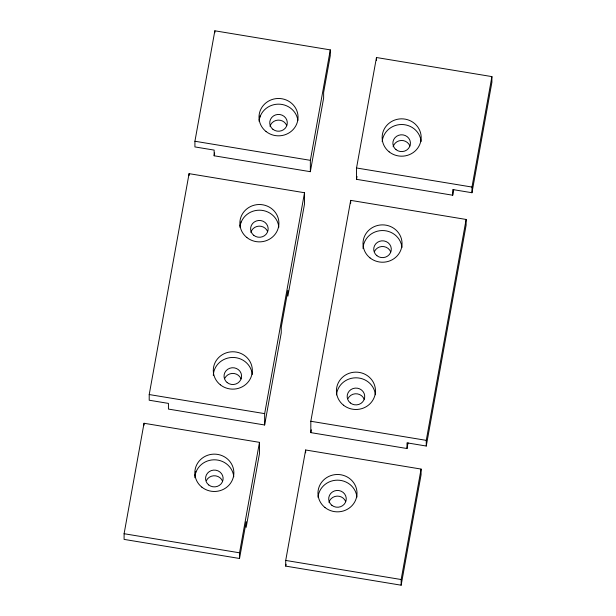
<?xml version="1.0" encoding="UTF-8"?>
<svg xmlns="http://www.w3.org/2000/svg" width="616" height="616" viewBox="0 0 616 616"><rect width="100%" height="100%" fill="white"/><g stroke="black" fill="none" stroke-linecap="round" stroke-linejoin="round"><path stroke-width="0.92" d="M124.101 533.718L124.093 539.393L239.532 558.481L246.177 521.66L246.169 527.335L259.452 453.707L259.475 442.35L144.036 423.269L124.101 533.718L239.539 552.806L239.532 558.481M144.029 425.156L144.036 423.269M149.218 394.548L149.203 400.223L168.445 403.403L168.438 409.078L264.634 424.986L281.243 332.948L281.25 327.273L287.895 290.452L287.888 296.127L304.497 204.089L304.52 192.739L189.081 173.65L149.218 394.548L264.657 413.636L264.634 424.986M189.074 175.537L189.081 173.65M194.925 141.249L194.918 146.924L214.152 150.104L214.145 155.786L310.341 171.687L323.631 98.052L323.639 92.377L330.284 55.563L330.291 49.888L214.853 30.8L194.925 141.249L310.364 160.337L310.341 171.687M214.853 32.694L214.853 30.8M285.709 566.112L285.716 560.437L305.651 449.988L421.082 469.076L421.075 474.751L401.147 585.2L285.709 566.112L286.047 564.225M305.644 452.822L305.651 449.988M310.81 432.625L310.826 421.267L350.689 200.369L466.127 219.458L466.12 225.133L426.257 446.03L407.022 442.85L407.007 448.525L310.81 432.625L311.319 429.806M350.689 203.211L350.689 200.369M356.518 179.325L356.541 167.976L376.468 57.519L491.907 76.607L491.899 82.282L471.964 192.731L452.729 189.551L452.714 195.226L356.518 179.325L357.026 176.492M376.461 60.36L376.468 57.519M401.147 585.2L401.155 579.525L421.082 469.076M426.257 446.03L426.264 440.355L466.127 219.458M471.964 192.731L471.979 187.056L491.907 76.607M214.145 155.786L214.653 152.953M195.103 475.298L195.773 471.556M240.14 225.687L240.817 221.937M259.274 119.65L259.96 115.877M239.539 552.806L259.475 442.35M264.657 413.636L304.52 192.739M310.364 160.337L330.291 49.888M407.007 448.525L408.031 442.858M452.714 195.226L453.738 189.566M356.541 167.976L471.979 187.056M310.826 421.267L426.264 440.355M285.716 560.437L401.155 579.525M328.967 502.371A8.786 8.408 0.1 0 1 345.707 501.617M318.018 497.274A19.527 18.68 0.1 0 1 337.406 480.164A19.527 18.68 0.1 0 1 356.918 497.151M239.924 227.296A19.527 18.68 0.1 0 1 259.313 210.187A19.527 18.68 0.1 0 1 278.825 227.173M250.881 232.394A8.786 8.408 0.1 0 1 267.621 231.639M213.298 375.383A19.527 18.68 0.1 0 1 232.317 357.457A19.527 18.68 0.1 0 1 252.252 374.443M224.825 378.278A8.786 8.408 0.1 0 1 241.041 378.909M194.833 477.731A19.527 18.68 0.1 0 1 213.844 459.805A19.527 18.68 0.1 0 1 233.78 476.792M206.352 480.634A8.786 8.408 0.1 0 1 222.576 481.258M393.147 146.724A8.786 8.408 0.1 0 1 409.886 145.969M382.197 141.626A19.527 18.68 0.1 0 1 401.586 124.509A19.527 18.68 0.1 0 1 421.098 141.503M259.059 121.267A19.527 18.68 0.1 0 1 278.024 104.158A19.527 18.68 0.1 0 1 297.867 120.336M270.008 126.365A8.786 8.408 0.1 0 1 286.748 125.61M374.528 251.374A8.786 8.408 0.1 0 1 390.752 251.998M363.009 248.471A19.527 18.68 0.1 0 1 382.02 230.553A19.527 18.68 0.1 0 1 401.963 247.532M336.49 394.925A19.527 18.68 0.1 0 1 355.879 377.808A19.527 18.68 0.1 0 1 375.39 394.802M347.955 398.644A8.786 8.408 0.1 0 1 364.179 399.268M324.986 507.515A19.527 18.68 0.1 0 0 356.726 496.35A19.527 18.68 0.1 0 0 330.738 475.637A19.527 18.68 0.1 0 0 324.986 507.515M331.847 505.297A8.786 8.408 0.1 0 0 346.13 500.277A8.786 8.408 0.1 0 0 334.442 490.952A8.786 8.408 0.1 0 0 331.847 505.297M246.893 237.545A19.527 18.68 0.1 0 0 278.632 226.372A19.527 18.68 0.1 0 0 252.652 205.659A19.527 18.68 0.1 0 0 246.893 237.545M253.761 235.327A8.786 8.408 0.1 0 0 268.037 230.299A8.786 8.408 0.1 0 0 256.348 220.975A8.786 8.408 0.1 0 0 253.761 235.327M220.32 384.808A19.527 18.68 0.1 0 0 252.06 373.635A19.527 18.68 0.1 0 0 226.072 352.922A19.527 18.68 0.1 0 0 220.32 384.808M227.189 382.59A8.786 8.408 0.1 0 0 241.464 377.562A8.786 8.408 0.1 0 0 229.776 368.245A8.786 8.408 0.1 0 0 227.189 382.59M201.855 487.156A19.527 18.68 0.1 0 0 233.587 475.991A19.527 18.68 0.1 0 0 207.607 455.278A19.527 18.68 0.1 0 0 201.855 487.156M208.716 484.938A8.786 8.408 0.1 0 0 223 479.918A8.786 8.408 0.1 0 0 211.303 470.593A8.786 8.408 0.1 0 0 208.716 484.938M389.166 151.867A19.527 18.68 0.1 0 0 420.897 140.702A19.527 18.68 0.1 0 0 394.918 119.981A19.527 18.68 0.1 0 0 389.166 151.867M396.026 149.649A8.786 8.408 0.1 0 0 410.31 144.621A8.786 8.408 0.1 0 0 398.614 135.304A8.786 8.408 0.1 0 0 396.026 149.649M266.027 131.508A19.527 18.68 0.1 0 0 297.767 120.336A19.527 18.68 0.1 0 0 271.787 99.623A19.527 18.68 0.1 0 0 266.027 131.508M272.896 129.291A8.786 8.408 0.1 0 0 287.171 124.263A8.786 8.408 0.1 0 0 275.483 114.946A8.786 8.408 0.1 0 0 272.896 129.291M370.031 257.904A19.527 18.68 0.1 0 0 401.763 246.731A19.527 18.68 0.1 0 0 375.783 226.018A19.527 18.68 0.1 0 0 370.031 257.904M376.892 255.686A8.786 8.408 0.1 0 0 391.175 250.658A8.786 8.408 0.1 0 0 379.479 241.333A8.786 8.408 0.1 0 0 376.892 255.686M343.459 405.166A19.527 18.68 0.1 0 0 375.19 393.994A19.527 18.68 0.1 0 0 349.21 373.281A19.527 18.68 0.1 0 0 343.459 405.166M350.319 402.949A8.786 8.408 0.1 0 0 364.603 397.921A8.786 8.408 0.1 0 0 352.906 388.604A8.786 8.408 0.1 0 0 350.319 402.949"/></g></svg>
